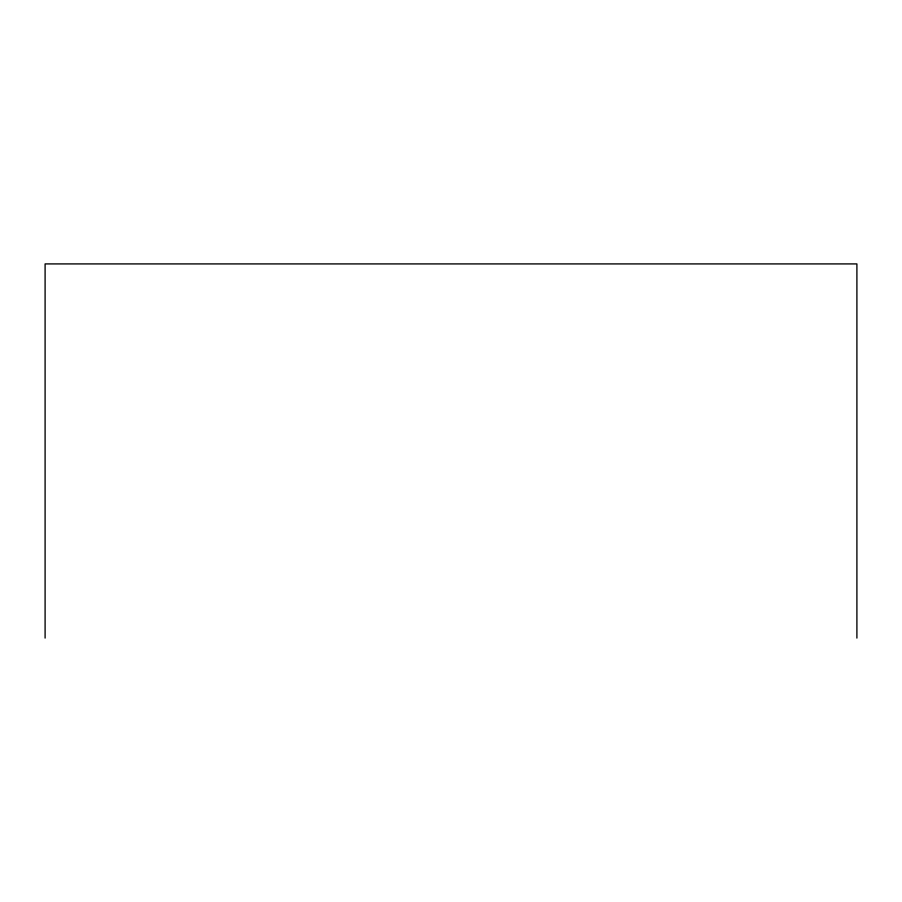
<?xml version="1.0" encoding="UTF-8"?>
<svg xmlns="http://www.w3.org/2000/svg" width="902" height="902" viewBox="0 0 902 902"><rect width="100%" height="100%" fill="white"/><g stroke="black" fill="none" stroke-linecap="round" stroke-linejoin="round"><path stroke-width="1.35" d="M856.9 638.086L856.9 263.914L45.1 263.914L45.1 638.086"/></g></svg>
